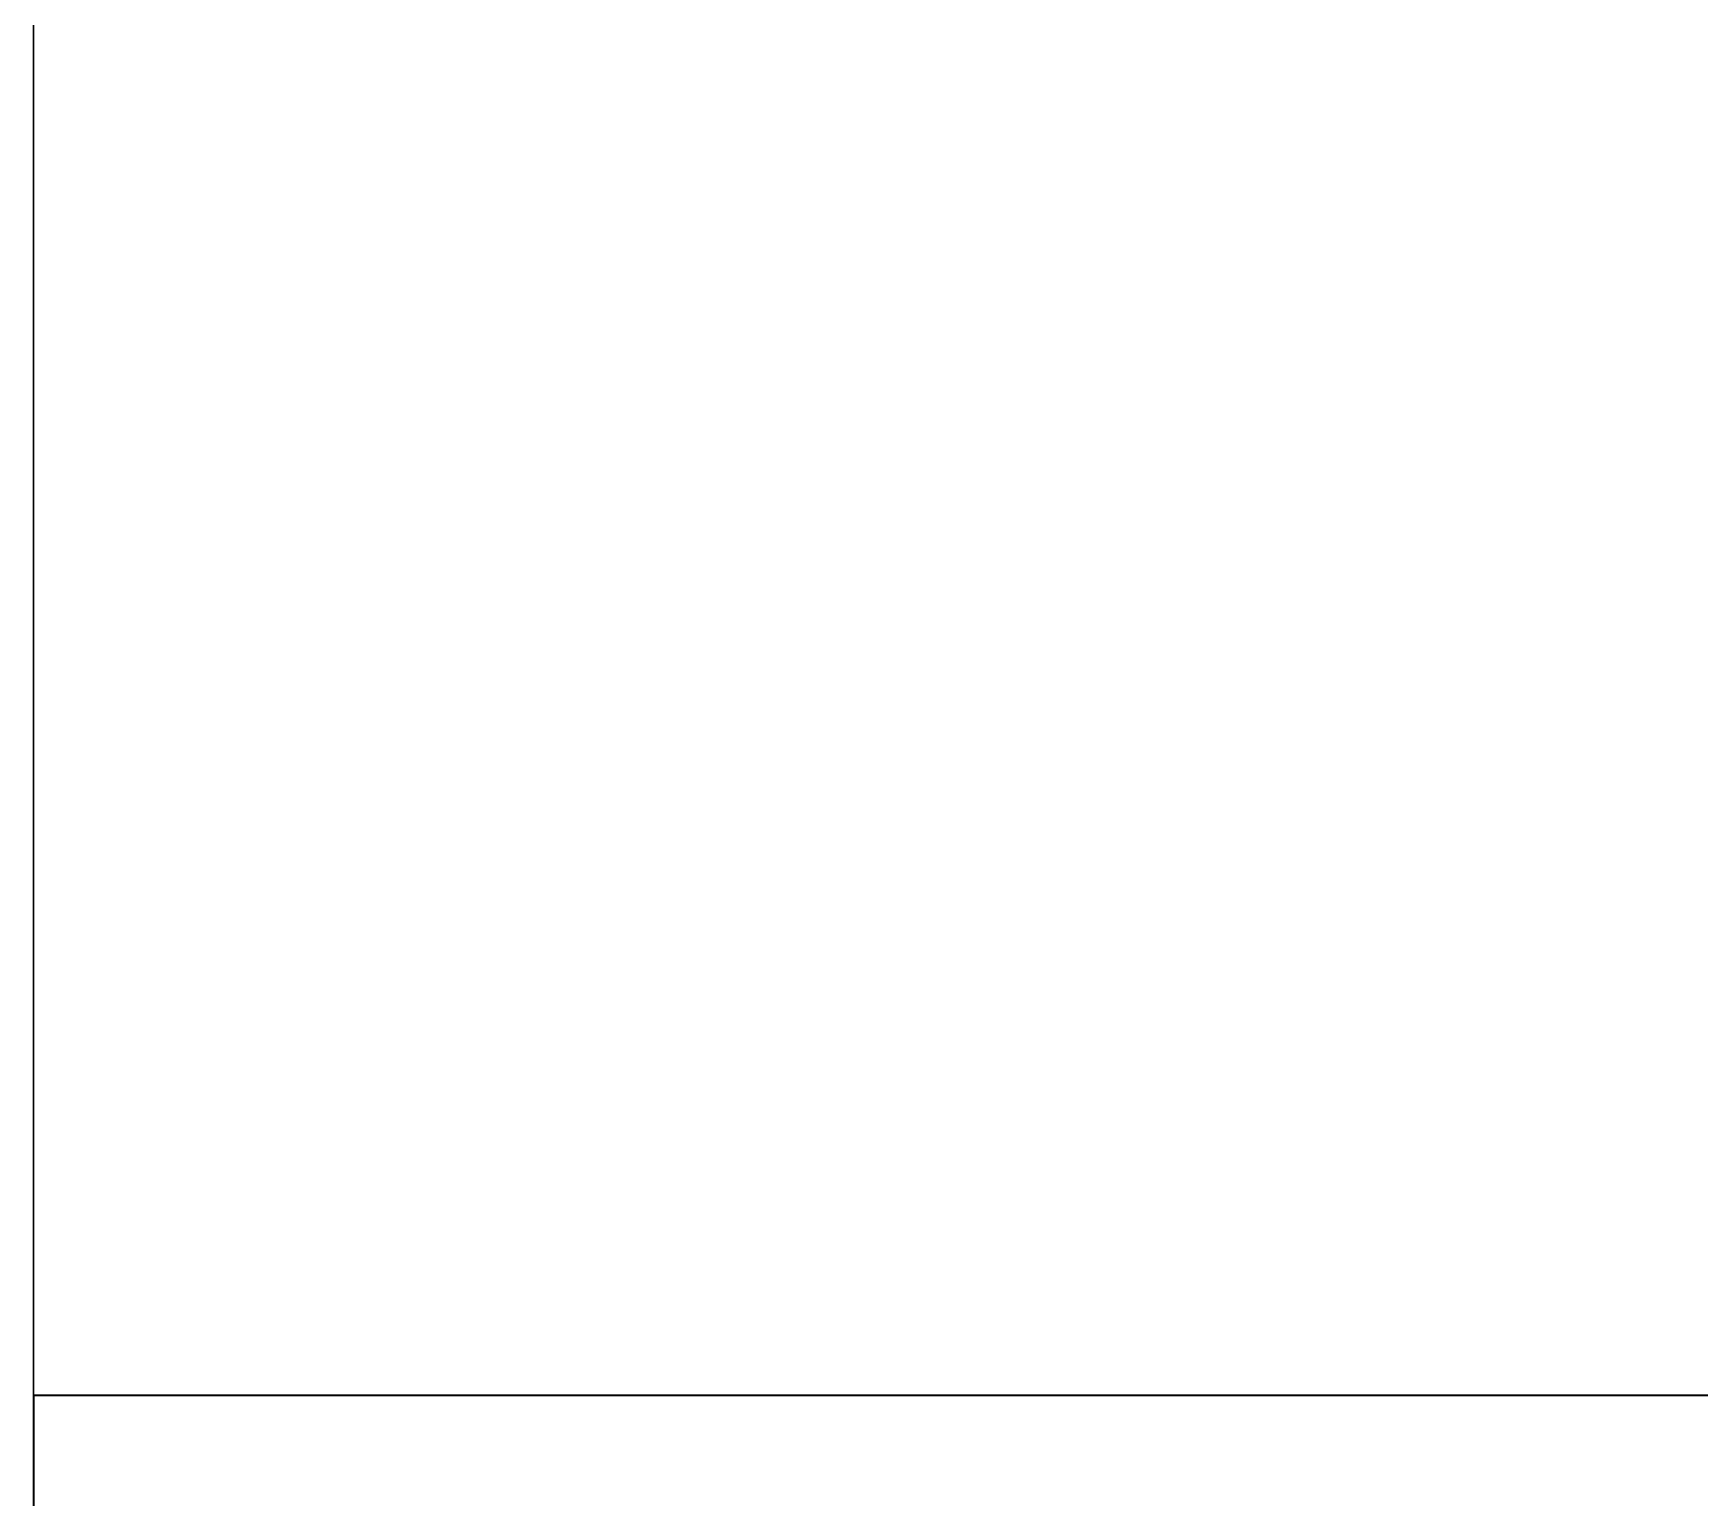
# Model space of a CAD drawing. Header units: millimetres. Extents: x -4391136 to -1798569, y -886572 to -291056.
# Drawn here: x -2306574.6 to -2306274.6, y -354335.3 to -354071.7 of the extents above; entities that cross this region are included whole.
import ezdxf

# ---------------------------------------------------------------- set-up
doc = ezdxf.new("R2010")
doc.units = ezdxf.units.MM
doc.layers.add('_PP-Dim', color=7, linetype='Continuous')
doc.layers.add('Xref-C-1-PP17-AR-2214-01-B$0$A-GLAZ-CURT', color=7, linetype='Continuous')

# ---------------------------------------------------------------- blocks, each defined once
blk = doc.blocks.new('Xref-C-1-PP17-AR-2214-01-B$0$DPA_CP_Entrance Canopy Curve_Ent 2_middle - Entrance Canopy Curve R1 Frame-V27-ENTRANCE 2 - LOWER ROOF FLOOR PLAN01-flat-1')
at = {"layer": 'Xref-C-1-PP17-AR-2214-01-B$0$A-GLAZ-CURT', "color": 7, "lineweight": 35}
for p, q in [((-2735642.74, -516613.04), (-2735642.74, -516587.91)), ((-2737042.74, -516613.04), (-2735642.74, -516613.04))]:
    blk.add_line(p, q, dxfattribs=at)
at = {"layer": 'Xref-C-1-PP17-AR-2214-01-B$0$A-GLAZ-CURT', "color": 7}
for p, q in [((-2735642.74, -518398.86), (-2735642.74, -516587.91)), ((-2735642.74, -516613.04), (-2735642.74, -518403.4))]:
    blk.add_line(p, q, dxfattribs=at)
blk = doc.blocks.new('W-1-PP17-ENT2_REV00_20260526-152612_EX_LOPF-1')
at = {"color": 7, "rotation": 270}
blk.add_blockref('Xref-C-1-PP17-AR-2214-01-B$0$DPA_CP_Entrance Canopy Curve_Ent 2_middle - Entrance Canopy Curve R1 Frame-V27-ENTRANCE 2 - LOWER ROOF FLOOR PLAN01-flat-1', (496648.95, -2740142.74), dxfattribs=at)

msp = doc.modelspace()

# ---------------------------------------------------------------- block references
at = {"layer": '_PP-Dim', "color": 7, "rotation": 270}
msp.add_blockref('W-1-PP17-ENT2_REV00_20260526-152612_EX_LOPF-1', (-2302074.57, -374281.04), dxfattribs=at)

doc.saveas('drawing.dxf')
